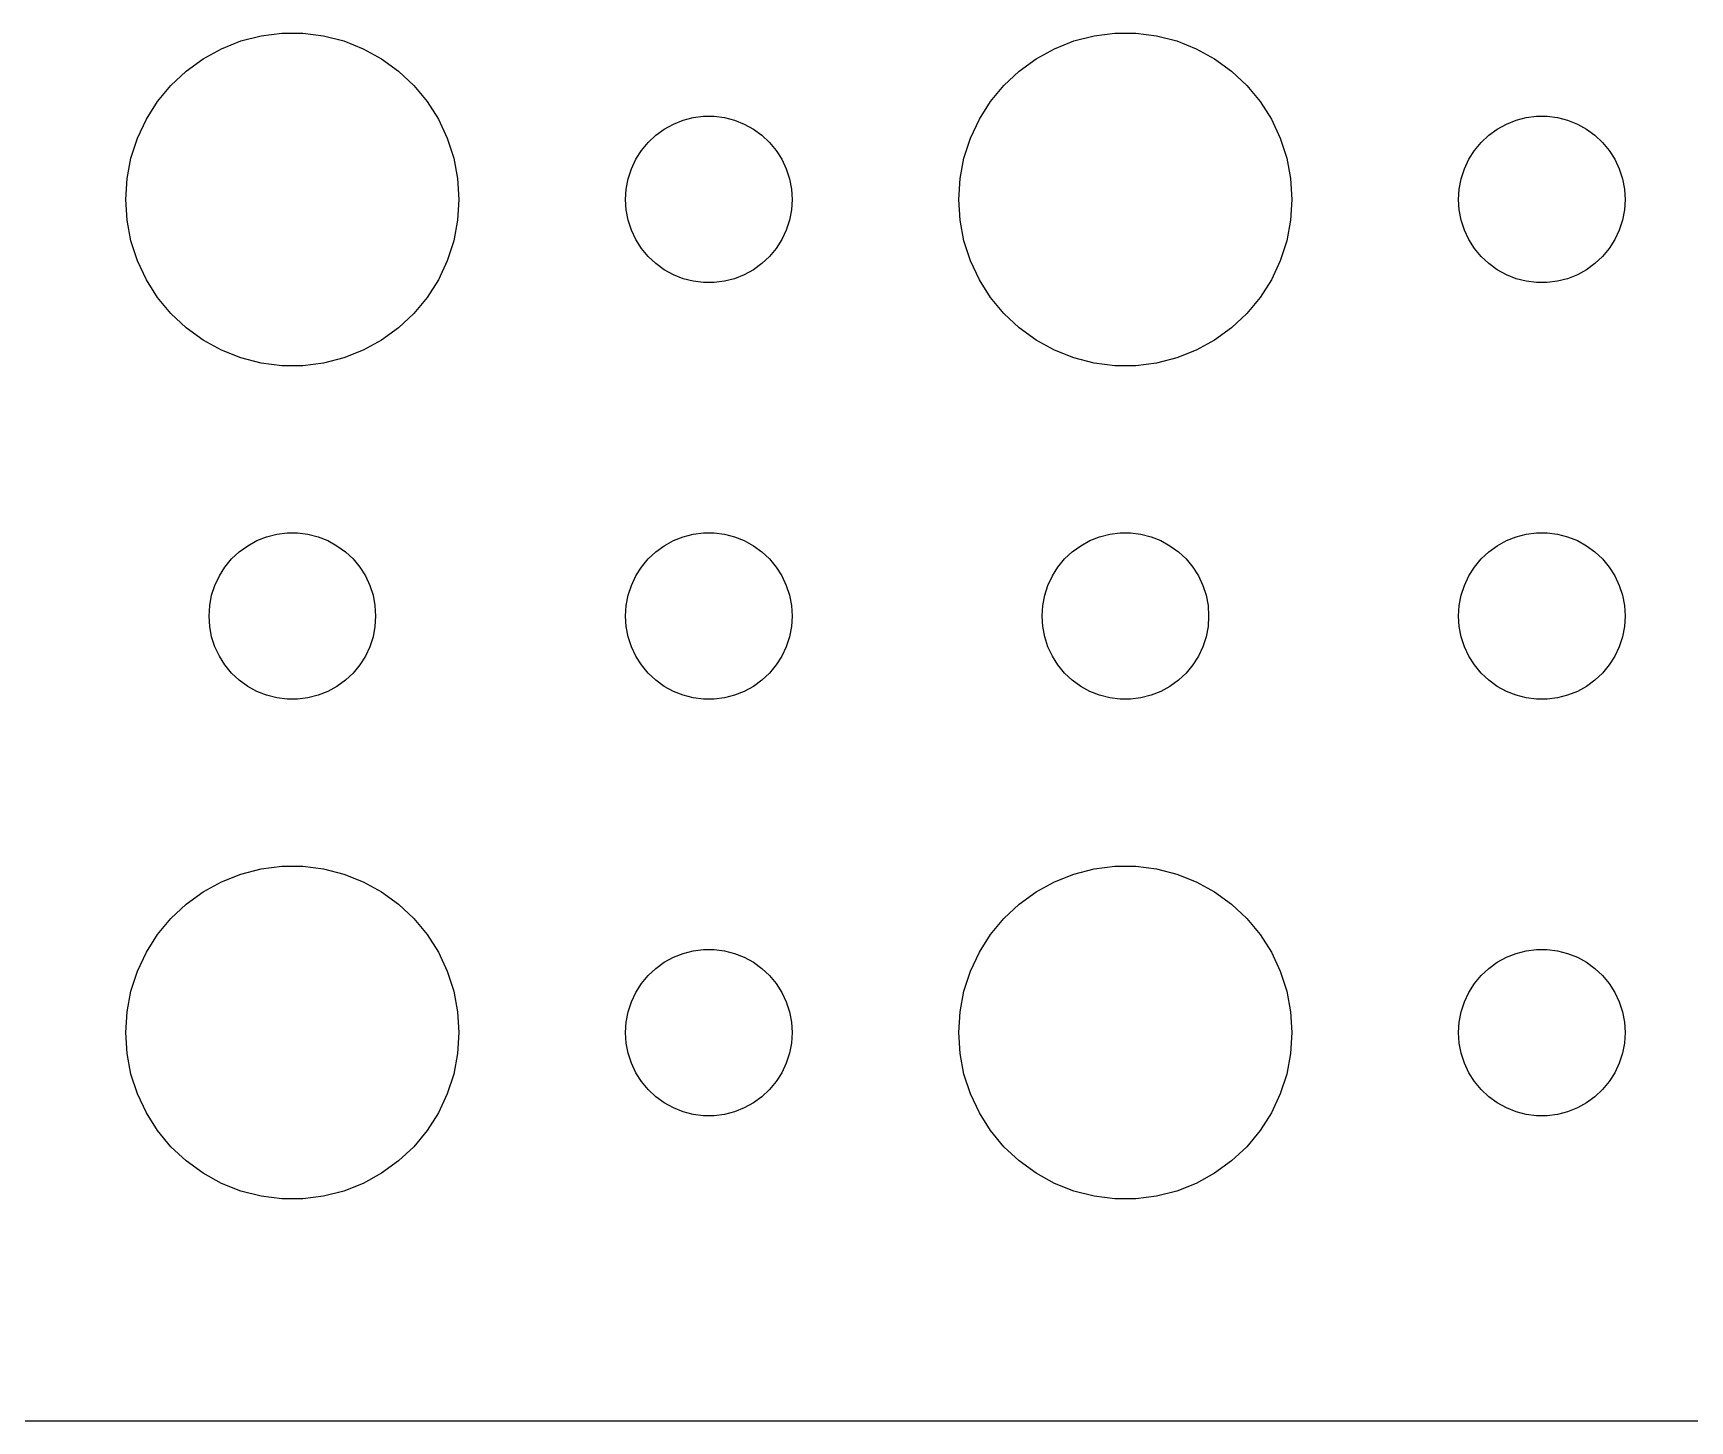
# Model space of a CAD drawing. Header units: metres. Extents: x -112 to 112, y -97 to 97.
# Drawn here: x 25.33 to 55.16, y -96.99 to -72.01 of the extents above; entities that cross this region are included whole.
import ezdxf

# ---------------------------------------------------------------- set-up
doc = ezdxf.new("R2010")
doc.units = ezdxf.units.M

msp = doc.modelspace()

# ---------------------------------------------------------------- linework, layer by layer
for p, q in [((28.7227, -72.2855), (29.0729, -72.1468)), ((29.0729, -72.1468), (29.4379, -72.0531)), ((29.4379, -72.0531), (29.8116, -72.0059)), ((29.8116, -72.0059), (30.1884, -72.0059)), ((30.1884, -72.0059), (30.5621, -72.0531)), ((30.5621, -72.0531), (30.927, -72.1468)), ((30.927, -72.1468), (31.2773, -72.2855)), ((43.7227, -72.2855), (44.0729, -72.1468)), ((44.0729, -72.1468), (44.4379, -72.0531)), ((44.4379, -72.0531), (44.8116, -72.0059)), ((44.8116, -72.0059), (45.1884, -72.0059)), ((45.1884, -72.0059), (45.5621, -72.0531)), ((45.5621, -72.0531), (45.927, -72.1468)), ((45.927, -72.1468), (46.2773, -72.2855)), ((28.0877, -72.6885), (28.3925, -72.467)), ((28.3925, -72.467), (28.7227, -72.2855)), ((31.2773, -72.2855), (31.6075, -72.467)), ((31.6075, -72.467), (31.9123, -72.6885)), ((43.0877, -72.6885), (43.3925, -72.467)), ((43.3925, -72.467), (43.7227, -72.2855)), ((46.2773, -72.2855), (46.6075, -72.467)), ((46.6075, -72.467), (46.9123, -72.6885)), ((27.8131, -72.9464), (28.0877, -72.6885)), ((31.9123, -72.6885), (32.1869, -72.9464)), ((42.8131, -72.9464), (43.0877, -72.6885)), ((46.9123, -72.6885), (47.1869, -72.9464)), ((27.5729, -73.2366), (27.8131, -72.9464)), ((32.1869, -72.9464), (32.427, -73.2366)), ((42.5729, -73.2366), (42.8131, -72.9464)), ((47.1869, -72.9464), (47.427, -73.2366)), ((27.3711, -73.5547), (27.5729, -73.2366)), ((32.427, -73.2366), (32.6289, -73.5547)), ((42.3711, -73.5547), (42.5729, -73.2366)), ((47.427, -73.2366), (47.6289, -73.5547)), ((27.2107, -73.8956), (27.3711, -73.5547)), ((32.6289, -73.5547), (32.7893, -73.8956)), ((36.6963, -73.7335), (36.8613, -73.6428)), ((36.8613, -73.6428), (37.0365, -73.5734)), ((37.0365, -73.5734), (37.2189, -73.5266)), ((37.2189, -73.5266), (37.4058, -73.503)), ((37.4058, -73.503), (37.5942, -73.503)), ((37.5942, -73.503), (37.7811, -73.5266)), ((37.7811, -73.5266), (37.9635, -73.5734)), ((37.9635, -73.5734), (38.1387, -73.6428)), ((38.1387, -73.6428), (38.3037, -73.7335)), ((42.2107, -73.8956), (42.3711, -73.5547)), ((47.6289, -73.5547), (47.7893, -73.8956)), ((51.6963, -73.7335), (51.8613, -73.6428)), ((51.8613, -73.6428), (52.0365, -73.5734)), ((52.0365, -73.5734), (52.2189, -73.5266)), ((52.2189, -73.5266), (52.4058, -73.503)), ((52.4058, -73.503), (52.5942, -73.503)), ((52.5942, -73.503), (52.7811, -73.5266)), ((52.7811, -73.5266), (52.9635, -73.5734)), ((52.9635, -73.5734), (53.1387, -73.6428)), ((53.1387, -73.6428), (53.3037, -73.7335)), ((27.0942, -74.2539), (27.2107, -73.8956)), ((32.7893, -73.8956), (32.9057, -74.2539)), ((36.2865, -74.1183), (36.4065, -73.9732)), ((36.4065, -73.9732), (36.5439, -73.8442)), ((36.5439, -73.8442), (36.6963, -73.7335)), ((38.3037, -73.7335), (38.4561, -73.8442)), ((38.4561, -73.8442), (38.5934, -73.9732)), ((38.5934, -73.9732), (38.7135, -74.1183)), ((42.0942, -74.2539), (42.2107, -73.8956)), ((47.7893, -73.8956), (47.9057, -74.2539)), ((51.2865, -74.1183), (51.4065, -73.9732)), ((51.4065, -73.9732), (51.5439, -73.8442)), ((51.5439, -73.8442), (51.6963, -73.7335)), ((53.3037, -73.7335), (53.4561, -73.8442)), ((53.4561, -73.8442), (53.5934, -73.9732)), ((53.5934, -73.9732), (53.7135, -74.1183)), ((27.0237, -74.624), (27.0942, -74.2539)), ((32.9057, -74.2539), (32.9763, -74.624)), ((36.1053, -74.4478), (36.1855, -74.2774)), ((36.1855, -74.2774), (36.2865, -74.1183)), ((38.7135, -74.1183), (38.8145, -74.2774)), ((38.8145, -74.2774), (38.8947, -74.4478)), ((42.0237, -74.624), (42.0942, -74.2539)), ((47.9057, -74.2539), (47.9763, -74.624)), ((51.1053, -74.4478), (51.1855, -74.2774)), ((51.1855, -74.2774), (51.2865, -74.1183)), ((53.7135, -74.1183), (53.8145, -74.2774)), ((53.8145, -74.2774), (53.8947, -74.4478)), ((36.0471, -74.627), (36.1053, -74.4478)), ((38.8947, -74.4478), (38.9529, -74.627)), ((51.0471, -74.627), (51.1053, -74.4478)), ((53.8947, -74.4478), (53.9529, -74.627)), ((27, -75), (27.0237, -74.624)), ((32.9763, -74.624), (33, -75)), ((36, -75), (36.0118, -74.812)), ((36.0118, -74.812), (36.0471, -74.627)), ((38.9529, -74.627), (38.9882, -74.812)), ((38.9882, -74.812), (39, -75)), ((42, -75), (42.0237, -74.624)), ((47.9763, -74.624), (48, -75)), ((51, -75), (51.0118, -74.812)), ((51.0118, -74.812), (51.0471, -74.627)), ((53.9529, -74.627), (53.9882, -74.812)), ((53.9882, -74.812), (54, -75)), ((27.0237, -75.376), (27, -75)), ((33, -75), (32.9763, -75.376)), ((36.0118, -75.188), (36, -75)), ((39, -75), (38.9882, -75.188)), ((42.0237, -75.376), (42, -75)), ((48, -75), (47.9763, -75.376)), ((51.0118, -75.188), (51, -75)), ((54, -75), (53.9882, -75.188)), ((27.0942, -75.7461), (27.0237, -75.376)), ((32.9763, -75.376), (32.9057, -75.7461)), ((36.0471, -75.373), (36.0118, -75.188)), ((36.1053, -75.5522), (36.0471, -75.373)), ((38.9529, -75.373), (38.8947, -75.5522)), ((38.9882, -75.188), (38.9529, -75.373)), ((42.0942, -75.7461), (42.0237, -75.376)), ((47.9763, -75.376), (47.9057, -75.7461)), ((51.0471, -75.373), (51.0118, -75.188)), ((51.1053, -75.5522), (51.0471, -75.373)), ((53.9529, -75.373), (53.8947, -75.5522)), ((53.9882, -75.188), (53.9529, -75.373)), ((27.2107, -76.1044), (27.0942, -75.7461)), ((32.9057, -75.7461), (32.7893, -76.1044)), ((36.1855, -75.7226), (36.1053, -75.5522)), ((36.2865, -75.8817), (36.1855, -75.7226)), ((38.8145, -75.7226), (38.7135, -75.8817)), ((38.8947, -75.5522), (38.8145, -75.7226)), ((42.2107, -76.1044), (42.0942, -75.7461)), ((47.9057, -75.7461), (47.7893, -76.1044)), ((51.1855, -75.7226), (51.1053, -75.5522)), ((51.2865, -75.8817), (51.1855, -75.7226)), ((53.8145, -75.7226), (53.7135, -75.8817)), ((53.8947, -75.5522), (53.8145, -75.7226)), ((36.4065, -76.0268), (36.2865, -75.8817)), ((36.5439, -76.1558), (36.4065, -76.0268)), ((38.5934, -76.0268), (38.4561, -76.1558)), ((38.7135, -75.8817), (38.5934, -76.0268)), ((51.4065, -76.0268), (51.2865, -75.8817)), ((51.5439, -76.1558), (51.4065, -76.0268)), ((53.5934, -76.0268), (53.4561, -76.1558)), ((53.7135, -75.8817), (53.5934, -76.0268)), ((27.3711, -76.4453), (27.2107, -76.1044)), ((32.7893, -76.1044), (32.6289, -76.4453)), ((36.6963, -76.2665), (36.5439, -76.1558)), ((36.8613, -76.3572), (36.6963, -76.2665)), ((37.0365, -76.4266), (36.8613, -76.3572)), ((38.1387, -76.3572), (37.9635, -76.4266)), ((38.3037, -76.2665), (38.1387, -76.3572)), ((38.4561, -76.1558), (38.3037, -76.2665)), ((42.3711, -76.4453), (42.2107, -76.1044)), ((47.7893, -76.1044), (47.6289, -76.4453)), ((51.6963, -76.2665), (51.5439, -76.1558)), ((51.8613, -76.3572), (51.6963, -76.2665)), ((52.0365, -76.4266), (51.8613, -76.3572)), ((53.1387, -76.3572), (52.9635, -76.4266)), ((53.3037, -76.2665), (53.1387, -76.3572)), ((53.4561, -76.1558), (53.3037, -76.2665)), ((27.5729, -76.7634), (27.3711, -76.4453)), ((32.6289, -76.4453), (32.427, -76.7634)), ((37.2189, -76.4734), (37.0365, -76.4266)), ((37.4058, -76.497), (37.2189, -76.4734)), ((37.5942, -76.497), (37.4058, -76.497)), ((37.7811, -76.4734), (37.5942, -76.497)), ((37.9635, -76.4266), (37.7811, -76.4734)), ((42.5729, -76.7634), (42.3711, -76.4453)), ((47.6289, -76.4453), (47.427, -76.7634)), ((52.2189, -76.4734), (52.0365, -76.4266)), ((52.4058, -76.497), (52.2189, -76.4734)), ((52.5942, -76.497), (52.4058, -76.497)), ((52.7811, -76.4734), (52.5942, -76.497)), ((52.9635, -76.4266), (52.7811, -76.4734)), ((27.8131, -77.0536), (27.5729, -76.7634)), ((32.427, -76.7634), (32.1869, -77.0536)), ((42.8131, -77.0536), (42.5729, -76.7634)), ((47.427, -76.7634), (47.1869, -77.0536)), ((28.0877, -77.3115), (27.8131, -77.0536)), ((32.1869, -77.0536), (31.9123, -77.3115)), ((43.0877, -77.3115), (42.8131, -77.0536)), ((47.1869, -77.0536), (46.9123, -77.3115)), ((28.3925, -77.533), (28.0877, -77.3115)), ((28.7227, -77.7145), (28.3925, -77.533)), ((31.6075, -77.533), (31.2773, -77.7145)), ((31.9123, -77.3115), (31.6075, -77.533)), ((43.3925, -77.533), (43.0877, -77.3115)), ((43.7227, -77.7145), (43.3925, -77.533)), ((46.6075, -77.533), (46.2773, -77.7145)), ((46.9123, -77.3115), (46.6075, -77.533)), ((29.0729, -77.8532), (28.7227, -77.7145)), ((29.4379, -77.9469), (29.0729, -77.8532)), ((30.927, -77.8532), (30.5621, -77.9469)), ((31.2773, -77.7145), (30.927, -77.8532)), ((44.0729, -77.8532), (43.7227, -77.7145)), ((44.4379, -77.9469), (44.0729, -77.8532)), ((45.927, -77.8532), (45.5621, -77.9469)), ((46.2773, -77.7145), (45.927, -77.8532)), ((29.8116, -77.9941), (29.4379, -77.9469)), ((30.1884, -77.9941), (29.8116, -77.9941)), ((30.5621, -77.9469), (30.1884, -77.9941)), ((44.8116, -77.9941), (44.4379, -77.9469)), ((45.1884, -77.9941), (44.8116, -77.9941)), ((45.5621, -77.9469), (45.1884, -77.9941)), ((29.1963, -81.2335), (29.3613, -81.1428)), ((29.3613, -81.1428), (29.5365, -81.0734)), ((29.5365, -81.0734), (29.7189, -81.0266)), ((29.7189, -81.0266), (29.9058, -81.003)), ((29.9058, -81.003), (30.0942, -81.003)), ((30.0942, -81.003), (30.2811, -81.0266)), ((30.2811, -81.0266), (30.4635, -81.0734)), ((30.4635, -81.0734), (30.6387, -81.1428)), ((30.6387, -81.1428), (30.8037, -81.2335)), ((36.6963, -81.2335), (36.8613, -81.1428)), ((36.8613, -81.1428), (37.0365, -81.0734)), ((37.0365, -81.0734), (37.2189, -81.0266)), ((37.2189, -81.0266), (37.4058, -81.003)), ((37.4058, -81.003), (37.5942, -81.003)), ((37.5942, -81.003), (37.7811, -81.0266)), ((37.7811, -81.0266), (37.9635, -81.0734)), ((37.9635, -81.0734), (38.1387, -81.1428)), ((38.1387, -81.1428), (38.3037, -81.2335)), ((44.1963, -81.2335), (44.3613, -81.1428)), ((44.3613, -81.1428), (44.5365, -81.0734)), ((44.5365, -81.0734), (44.7189, -81.0266)), ((44.7189, -81.0266), (44.9058, -81.003)), ((44.9058, -81.003), (45.0942, -81.003)), ((45.0942, -81.003), (45.2811, -81.0266)), ((45.2811, -81.0266), (45.4635, -81.0734)), ((45.4635, -81.0734), (45.6387, -81.1428)), ((45.6387, -81.1428), (45.8037, -81.2335)), ((51.6963, -81.2335), (51.8613, -81.1428)), ((51.8613, -81.1428), (52.0365, -81.0734)), ((52.0365, -81.0734), (52.2189, -81.0266)), ((52.2189, -81.0266), (52.4058, -81.003)), ((52.4058, -81.003), (52.5942, -81.003)), ((52.5942, -81.003), (52.7811, -81.0266)), ((52.7811, -81.0266), (52.9635, -81.0734)), ((52.9635, -81.0734), (53.1387, -81.1428)), ((53.1387, -81.1428), (53.3037, -81.2335)), ((28.9065, -81.4732), (29.0439, -81.3442)), ((29.0439, -81.3442), (29.1963, -81.2335)), ((30.8037, -81.2335), (30.9561, -81.3442)), ((30.9561, -81.3442), (31.0934, -81.4732)), ((36.4065, -81.4732), (36.5439, -81.3442)), ((36.5439, -81.3442), (36.6963, -81.2335)), ((38.3037, -81.2335), (38.4561, -81.3442)), ((38.4561, -81.3442), (38.5934, -81.4732)), ((43.9065, -81.4732), (44.0439, -81.3442)), ((44.0439, -81.3442), (44.1963, -81.2335)), ((45.8037, -81.2335), (45.9561, -81.3442)), ((45.9561, -81.3442), (46.0934, -81.4732)), ((51.4065, -81.4732), (51.5439, -81.3442)), ((51.5439, -81.3442), (51.6963, -81.2335)), ((53.3037, -81.2335), (53.4561, -81.3442)), ((53.4561, -81.3442), (53.5934, -81.4732)), ((28.6855, -81.7774), (28.7865, -81.6183)), ((28.7865, -81.6183), (28.9065, -81.4732)), ((31.0934, -81.4732), (31.2135, -81.6183)), ((31.2135, -81.6183), (31.3145, -81.7774)), ((36.1855, -81.7774), (36.2865, -81.6183)), ((36.2865, -81.6183), (36.4065, -81.4732)), ((38.5934, -81.4732), (38.7135, -81.6183)), ((38.7135, -81.6183), (38.8145, -81.7774)), ((43.6855, -81.7774), (43.7865, -81.6183)), ((43.7865, -81.6183), (43.9065, -81.4732)), ((46.0934, -81.4732), (46.2135, -81.6183)), ((46.2135, -81.6183), (46.3145, -81.7774)), ((51.1855, -81.7774), (51.2865, -81.6183)), ((51.2865, -81.6183), (51.4065, -81.4732)), ((53.5934, -81.4732), (53.7135, -81.6183)), ((53.7135, -81.6183), (53.8145, -81.7774)), ((28.5471, -82.127), (28.6053, -81.9478)), ((28.6053, -81.9478), (28.6855, -81.7774)), ((31.3145, -81.7774), (31.3947, -81.9478)), ((31.3947, -81.9478), (31.4529, -82.127)), ((36.0471, -82.127), (36.1053, -81.9478)), ((36.1053, -81.9478), (36.1855, -81.7774)), ((38.8145, -81.7774), (38.8947, -81.9478)), ((38.8947, -81.9478), (38.9529, -82.127)), ((43.5471, -82.127), (43.6053, -81.9478)), ((43.6053, -81.9478), (43.6855, -81.7774)), ((46.3145, -81.7774), (46.3947, -81.9478)), ((46.3947, -81.9478), (46.4529, -82.127)), ((51.0471, -82.127), (51.1053, -81.9478)), ((51.1053, -81.9478), (51.1855, -81.7774)), ((53.8145, -81.7774), (53.8947, -81.9478)), ((53.8947, -81.9478), (53.9529, -82.127)), ((28.5, -82.5), (28.5118, -82.312)), ((28.5118, -82.312), (28.5471, -82.127)), ((31.4529, -82.127), (31.4882, -82.312)), ((31.4882, -82.312), (31.5, -82.5)), ((36, -82.5), (36.0118, -82.312)), ((36.0118, -82.312), (36.0471, -82.127)), ((38.9529, -82.127), (38.9882, -82.312)), ((38.9882, -82.312), (39, -82.5)), ((43.5, -82.5), (43.5118, -82.312)), ((43.5118, -82.312), (43.5471, -82.127)), ((46.4529, -82.127), (46.4882, -82.312)), ((46.4882, -82.312), (46.5, -82.5)), ((51, -82.5), (51.0118, -82.312)), ((51.0118, -82.312), (51.0471, -82.127)), ((53.9529, -82.127), (53.9882, -82.312)), ((53.9882, -82.312), (54, -82.5)), ((28.5118, -82.688), (28.5, -82.5)), ((31.5, -82.5), (31.4882, -82.688)), ((36.0118, -82.688), (36, -82.5)), ((39, -82.5), (38.9882, -82.688)), ((43.5118, -82.688), (43.5, -82.5)), ((46.5, -82.5), (46.4882, -82.688)), ((51.0118, -82.688), (51, -82.5)), ((54, -82.5), (53.9882, -82.688)), ((28.5471, -82.873), (28.5118, -82.688)), ((28.6053, -83.0522), (28.5471, -82.873)), ((31.4529, -82.873), (31.3947, -83.0522)), ((31.4882, -82.688), (31.4529, -82.873)), ((36.0471, -82.873), (36.0118, -82.688)), ((36.1053, -83.0522), (36.0471, -82.873)), ((38.9529, -82.873), (38.8947, -83.0522)), ((38.9882, -82.688), (38.9529, -82.873)), ((43.5471, -82.873), (43.5118, -82.688)), ((43.6053, -83.0522), (43.5471, -82.873)), ((46.4529, -82.873), (46.3947, -83.0522)), ((46.4882, -82.688), (46.4529, -82.873)), ((51.0471, -82.873), (51.0118, -82.688)), ((51.1053, -83.0522), (51.0471, -82.873)), ((53.9529, -82.873), (53.8947, -83.0522)), ((53.9882, -82.688), (53.9529, -82.873)), ((28.6855, -83.2226), (28.6053, -83.0522)), ((28.7865, -83.3817), (28.6855, -83.2226)), ((31.3145, -83.2226), (31.2135, -83.3817)), ((31.3947, -83.0522), (31.3145, -83.2226)), ((36.1855, -83.2226), (36.1053, -83.0522)), ((36.2865, -83.3817), (36.1855, -83.2226)), ((38.8145, -83.2226), (38.7135, -83.3817)), ((38.8947, -83.0522), (38.8145, -83.2226)), ((43.6855, -83.2226), (43.6053, -83.0522)), ((43.7865, -83.3817), (43.6855, -83.2226)), ((46.3145, -83.2226), (46.2135, -83.3817)), ((46.3947, -83.0522), (46.3145, -83.2226)), ((51.1855, -83.2226), (51.1053, -83.0522)), ((51.2865, -83.3817), (51.1855, -83.2226)), ((53.8145, -83.2226), (53.7135, -83.3817)), ((53.8947, -83.0522), (53.8145, -83.2226)), ((28.9065, -83.5268), (28.7865, -83.3817)), ((29.0439, -83.6558), (28.9065, -83.5268)), ((31.0934, -83.5268), (30.9561, -83.6558)), ((31.2135, -83.3817), (31.0934, -83.5268)), ((36.4065, -83.5268), (36.2865, -83.3817)), ((36.5439, -83.6558), (36.4065, -83.5268)), ((38.5934, -83.5268), (38.4561, -83.6558)), ((38.7135, -83.3817), (38.5934, -83.5268)), ((43.9065, -83.5268), (43.7865, -83.3817)), ((44.0439, -83.6558), (43.9065, -83.5268)), ((46.0934, -83.5268), (45.9561, -83.6558)), ((46.2135, -83.3817), (46.0934, -83.5268)), ((51.4065, -83.5268), (51.2865, -83.3817)), ((51.5439, -83.6558), (51.4065, -83.5268)), ((53.5934, -83.5268), (53.4561, -83.6558)), ((53.7135, -83.3817), (53.5934, -83.5268)), ((29.1963, -83.7665), (29.0439, -83.6558)), ((29.3613, -83.8572), (29.1963, -83.7665)), ((30.8037, -83.7665), (30.6387, -83.8572)), ((30.9561, -83.6558), (30.8037, -83.7665)), ((36.6963, -83.7665), (36.5439, -83.6558)), ((36.8613, -83.8572), (36.6963, -83.7665)), ((38.3037, -83.7665), (38.1387, -83.8572)), ((38.4561, -83.6558), (38.3037, -83.7665)), ((44.1963, -83.7665), (44.0439, -83.6558)), ((44.3613, -83.8572), (44.1963, -83.7665)), ((45.8037, -83.7665), (45.6387, -83.8572)), ((45.9561, -83.6558), (45.8037, -83.7665)), ((51.6963, -83.7665), (51.5439, -83.6558)), ((51.8613, -83.8572), (51.6963, -83.7665)), ((53.3037, -83.7665), (53.1387, -83.8572)), ((53.4561, -83.6558), (53.3037, -83.7665)), ((29.5365, -83.9266), (29.3613, -83.8572)), ((29.7189, -83.9734), (29.5365, -83.9266)), ((29.9058, -83.997), (29.7189, -83.9734)), ((30.0942, -83.997), (29.9058, -83.997)), ((30.2811, -83.9734), (30.0942, -83.997)), ((30.4635, -83.9266), (30.2811, -83.9734)), ((30.6387, -83.8572), (30.4635, -83.9266)), ((37.0365, -83.9266), (36.8613, -83.8572)), ((37.2189, -83.9734), (37.0365, -83.9266)), ((37.4058, -83.997), (37.2189, -83.9734)), ((37.5942, -83.997), (37.4058, -83.997)), ((37.7811, -83.9734), (37.5942, -83.997)), ((37.9635, -83.9266), (37.7811, -83.9734)), ((38.1387, -83.8572), (37.9635, -83.9266)), ((44.5365, -83.9266), (44.3613, -83.8572)), ((44.7189, -83.9734), (44.5365, -83.9266)), ((44.9058, -83.997), (44.7189, -83.9734)), ((45.0942, -83.997), (44.9058, -83.997)), ((45.2811, -83.9734), (45.0942, -83.997)), ((45.4635, -83.9266), (45.2811, -83.9734)), ((45.6387, -83.8572), (45.4635, -83.9266)), ((52.0365, -83.9266), (51.8613, -83.8572)), ((52.2189, -83.9734), (52.0365, -83.9266)), ((52.4058, -83.997), (52.2189, -83.9734)), ((52.5942, -83.997), (52.4058, -83.997)), ((52.7811, -83.9734), (52.5942, -83.997)), ((52.9635, -83.9266), (52.7811, -83.9734)), ((53.1387, -83.8572), (52.9635, -83.9266)), ((29.0729, -87.1468), (29.4379, -87.0531)), ((29.4379, -87.0531), (29.8116, -87.0059)), ((29.8116, -87.0059), (30.1884, -87.0059)), ((30.1884, -87.0059), (30.5621, -87.0531)), ((30.5621, -87.0531), (30.927, -87.1468)), ((44.0729, -87.1468), (44.4379, -87.0531)), ((44.4379, -87.0531), (44.8116, -87.0059)), ((44.8116, -87.0059), (45.1884, -87.0059)), ((45.1884, -87.0059), (45.5621, -87.0531)), ((45.5621, -87.0531), (45.927, -87.1468)), ((28.3925, -87.467), (28.7227, -87.2855)), ((28.7227, -87.2855), (29.0729, -87.1468)), ((30.927, -87.1468), (31.2773, -87.2855)), ((31.2773, -87.2855), (31.6075, -87.467)), ((43.3925, -87.467), (43.7227, -87.2855)), ((43.7227, -87.2855), (44.0729, -87.1468)), ((45.927, -87.1468), (46.2773, -87.2855)), ((46.2773, -87.2855), (46.6075, -87.467)), ((27.8131, -87.9464), (28.0877, -87.6885)), ((28.0877, -87.6885), (28.3925, -87.467)), ((31.6075, -87.467), (31.9123, -87.6885)), ((31.9123, -87.6885), (32.1869, -87.9464)), ((42.8131, -87.9464), (43.0877, -87.6885)), ((43.0877, -87.6885), (43.3925, -87.467)), ((46.6075, -87.467), (46.9123, -87.6885)), ((46.9123, -87.6885), (47.1869, -87.9464)), ((27.5729, -88.2366), (27.8131, -87.9464)), ((32.1869, -87.9464), (32.427, -88.2366)), ((42.5729, -88.2366), (42.8131, -87.9464)), ((47.1869, -87.9464), (47.427, -88.2366)), ((27.3711, -88.5547), (27.5729, -88.2366)), ((32.427, -88.2366), (32.6289, -88.5547)), ((42.3711, -88.5547), (42.5729, -88.2366)), ((47.427, -88.2366), (47.6289, -88.5547)), ((27.2107, -88.8956), (27.3711, -88.5547)), ((32.6289, -88.5547), (32.7893, -88.8956)), ((36.8613, -88.6428), (37.0365, -88.5734)), ((37.0365, -88.5734), (37.2189, -88.5266)), ((37.2189, -88.5266), (37.4058, -88.503)), ((37.4058, -88.503), (37.5942, -88.503)), ((37.5942, -88.503), (37.7811, -88.5266)), ((37.7811, -88.5266), (37.9635, -88.5734)), ((37.9635, -88.5734), (38.1387, -88.6428)), ((42.2107, -88.8956), (42.3711, -88.5547)), ((47.6289, -88.5547), (47.7893, -88.8956)), ((51.8613, -88.6428), (52.0365, -88.5734)), ((52.0365, -88.5734), (52.2189, -88.5266)), ((52.2189, -88.5266), (52.4058, -88.503)), ((52.4058, -88.503), (52.5942, -88.503)), ((52.5942, -88.503), (52.7811, -88.5266)), ((52.7811, -88.5266), (52.9635, -88.5734)), ((52.9635, -88.5734), (53.1387, -88.6428)), ((27.0942, -89.2539), (27.2107, -88.8956)), ((32.7893, -88.8956), (32.9057, -89.2539)), ((36.4065, -88.9732), (36.5439, -88.8442)), ((36.5439, -88.8442), (36.6963, -88.7335)), ((36.6963, -88.7335), (36.8613, -88.6428)), ((38.1387, -88.6428), (38.3037, -88.7335)), ((38.3037, -88.7335), (38.4561, -88.8442)), ((38.4561, -88.8442), (38.5934, -88.9732)), ((42.0942, -89.2539), (42.2107, -88.8956)), ((47.7893, -88.8956), (47.9057, -89.2539)), ((51.4065, -88.9732), (51.5439, -88.8442)), ((51.5439, -88.8442), (51.6963, -88.7335)), ((51.6963, -88.7335), (51.8613, -88.6428)), ((53.1387, -88.6428), (53.3037, -88.7335)), ((53.3037, -88.7335), (53.4561, -88.8442)), ((53.4561, -88.8442), (53.5934, -88.9732)), ((36.1855, -89.2774), (36.2865, -89.1183)), ((36.2865, -89.1183), (36.4065, -88.9732)), ((38.5934, -88.9732), (38.7135, -89.1183)), ((38.7135, -89.1183), (38.8145, -89.2774)), ((51.1855, -89.2774), (51.2865, -89.1183)), ((51.2865, -89.1183), (51.4065, -88.9732)), ((53.5934, -88.9732), (53.7135, -89.1183)), ((53.7135, -89.1183), (53.8145, -89.2774)), ((27.0237, -89.624), (27.0942, -89.2539)), ((32.9057, -89.2539), (32.9763, -89.624)), ((36.0471, -89.627), (36.1053, -89.4478)), ((36.1053, -89.4478), (36.1855, -89.2774)), ((38.8145, -89.2774), (38.8947, -89.4478)), ((38.8947, -89.4478), (38.9529, -89.627)), ((42.0237, -89.624), (42.0942, -89.2539)), ((47.9057, -89.2539), (47.9763, -89.624)), ((51.0471, -89.627), (51.1053, -89.4478)), ((51.1053, -89.4478), (51.1855, -89.2774)), ((53.8145, -89.2774), (53.8947, -89.4478)), ((53.8947, -89.4478), (53.9529, -89.627)), ((27, -90), (27.0237, -89.624)), ((32.9763, -89.624), (33, -90)), ((36.0118, -89.812), (36.0471, -89.627)), ((38.9529, -89.627), (38.9882, -89.812)), ((42, -90), (42.0237, -89.624)), ((47.9763, -89.624), (48, -90)), ((51.0118, -89.812), (51.0471, -89.627)), ((53.9529, -89.627), (53.9882, -89.812)), ((27.0237, -90.376), (27, -90)), ((33, -90), (32.9763, -90.376)), ((36, -90), (36.0118, -89.812)), ((36.0118, -90.188), (36, -90)), ((38.9882, -89.812), (39, -90)), ((39, -90), (38.9882, -90.188)), ((42.0237, -90.376), (42, -90)), ((48, -90), (47.9763, -90.376)), ((51, -90), (51.0118, -89.812)), ((51.0118, -90.188), (51, -90)), ((53.9882, -89.812), (54, -90)), ((54, -90), (53.9882, -90.188)), ((27.0942, -90.7461), (27.0237, -90.376)), ((32.9763, -90.376), (32.9057, -90.7461)), ((36.0471, -90.373), (36.0118, -90.188)), ((36.1053, -90.5522), (36.0471, -90.373)), ((38.9529, -90.373), (38.8947, -90.5522)), ((38.9882, -90.188), (38.9529, -90.373)), ((42.0942, -90.7461), (42.0237, -90.376)), ((47.9763, -90.376), (47.9057, -90.7461)), ((51.0471, -90.373), (51.0118, -90.188)), ((51.1053, -90.5522), (51.0471, -90.373)), ((53.9529, -90.373), (53.8947, -90.5522)), ((53.9882, -90.188), (53.9529, -90.373)), ((36.1855, -90.7226), (36.1053, -90.5522)), ((38.8947, -90.5522), (38.8145, -90.7226)), ((51.1855, -90.7226), (51.1053, -90.5522)), ((53.8947, -90.5522), (53.8145, -90.7226)), ((27.2107, -91.1044), (27.0942, -90.7461)), ((32.9057, -90.7461), (32.7893, -91.1044)), ((36.2865, -90.8817), (36.1855, -90.7226)), ((36.4065, -91.0268), (36.2865, -90.8817)), ((38.7135, -90.8817), (38.5934, -91.0268)), ((38.8145, -90.7226), (38.7135, -90.8817)), ((42.2107, -91.1044), (42.0942, -90.7461)), ((47.9057, -90.7461), (47.7893, -91.1044)), ((51.2865, -90.8817), (51.1855, -90.7226)), ((51.4065, -91.0268), (51.2865, -90.8817)), ((53.7135, -90.8817), (53.5934, -91.0268)), ((53.8145, -90.7226), (53.7135, -90.8817)), ((27.3711, -91.4453), (27.2107, -91.1044)), ((32.7893, -91.1044), (32.6289, -91.4453)), ((36.5439, -91.1558), (36.4065, -91.0268)), ((36.6963, -91.2665), (36.5439, -91.1558)), ((36.8613, -91.3572), (36.6963, -91.2665)), ((38.3037, -91.2665), (38.1387, -91.3572)), ((38.4561, -91.1558), (38.3037, -91.2665)), ((38.5934, -91.0268), (38.4561, -91.1558)), ((42.3711, -91.4453), (42.2107, -91.1044)), ((47.7893, -91.1044), (47.6289, -91.4453)), ((51.5439, -91.1558), (51.4065, -91.0268)), ((51.6963, -91.2665), (51.5439, -91.1558)), ((51.8613, -91.3572), (51.6963, -91.2665)), ((53.3037, -91.2665), (53.1387, -91.3572)), ((53.4561, -91.1558), (53.3037, -91.2665)), ((53.5934, -91.0268), (53.4561, -91.1558)), ((27.5729, -91.7634), (27.3711, -91.4453)), ((32.6289, -91.4453), (32.427, -91.7634)), ((37.0365, -91.4266), (36.8613, -91.3572)), ((37.2189, -91.4734), (37.0365, -91.4266)), ((37.4058, -91.497), (37.2189, -91.4734)), ((37.5942, -91.497), (37.4058, -91.497)), ((37.7811, -91.4734), (37.5942, -91.497)), ((37.9635, -91.4266), (37.7811, -91.4734)), ((38.1387, -91.3572), (37.9635, -91.4266)), ((42.5729, -91.7634), (42.3711, -91.4453)), ((47.6289, -91.4453), (47.427, -91.7634)), ((52.0365, -91.4266), (51.8613, -91.3572)), ((52.2189, -91.4734), (52.0365, -91.4266)), ((52.4058, -91.497), (52.2189, -91.4734)), ((52.5942, -91.497), (52.4058, -91.497)), ((52.7811, -91.4734), (52.5942, -91.497)), ((52.9635, -91.4266), (52.7811, -91.4734)), ((53.1387, -91.3572), (52.9635, -91.4266)), ((27.8131, -92.0536), (27.5729, -91.7634)), ((32.427, -91.7634), (32.1869, -92.0536)), ((42.8131, -92.0536), (42.5729, -91.7634)), ((47.427, -91.7634), (47.1869, -92.0536)), ((28.0877, -92.3115), (27.8131, -92.0536)), ((32.1869, -92.0536), (31.9123, -92.3115)), ((43.0877, -92.3115), (42.8131, -92.0536)), ((47.1869, -92.0536), (46.9123, -92.3115)), ((28.3925, -92.533), (28.0877, -92.3115)), ((31.9123, -92.3115), (31.6075, -92.533)), ((43.3925, -92.533), (43.0877, -92.3115)), ((46.9123, -92.3115), (46.6075, -92.533)), ((28.7227, -92.7145), (28.3925, -92.533)), ((29.0729, -92.8532), (28.7227, -92.7145)), ((31.2773, -92.7145), (30.927, -92.8532)), ((31.6075, -92.533), (31.2773, -92.7145)), ((43.7227, -92.7145), (43.3925, -92.533)), ((44.0729, -92.8532), (43.7227, -92.7145)), ((46.2773, -92.7145), (45.927, -92.8532)), ((46.6075, -92.533), (46.2773, -92.7145)), ((29.4379, -92.9469), (29.0729, -92.8532)), ((29.8116, -92.9941), (29.4379, -92.9469)), ((30.1884, -92.9941), (29.8116, -92.9941)), ((30.5621, -92.9469), (30.1884, -92.9941)), ((30.927, -92.8532), (30.5621, -92.9469)), ((44.4379, -92.9469), (44.0729, -92.8532)), ((44.8116, -92.9941), (44.4379, -92.9469)), ((45.1884, -92.9941), (44.8116, -92.9941)), ((45.5621, -92.9469), (45.1884, -92.9941)), ((45.927, -92.8532), (45.5621, -92.9469)), ((-107.314, -96.9901), (107.314, -96.9901))]:
    msp.add_line(p, q)

doc.saveas('drawing.dxf')
